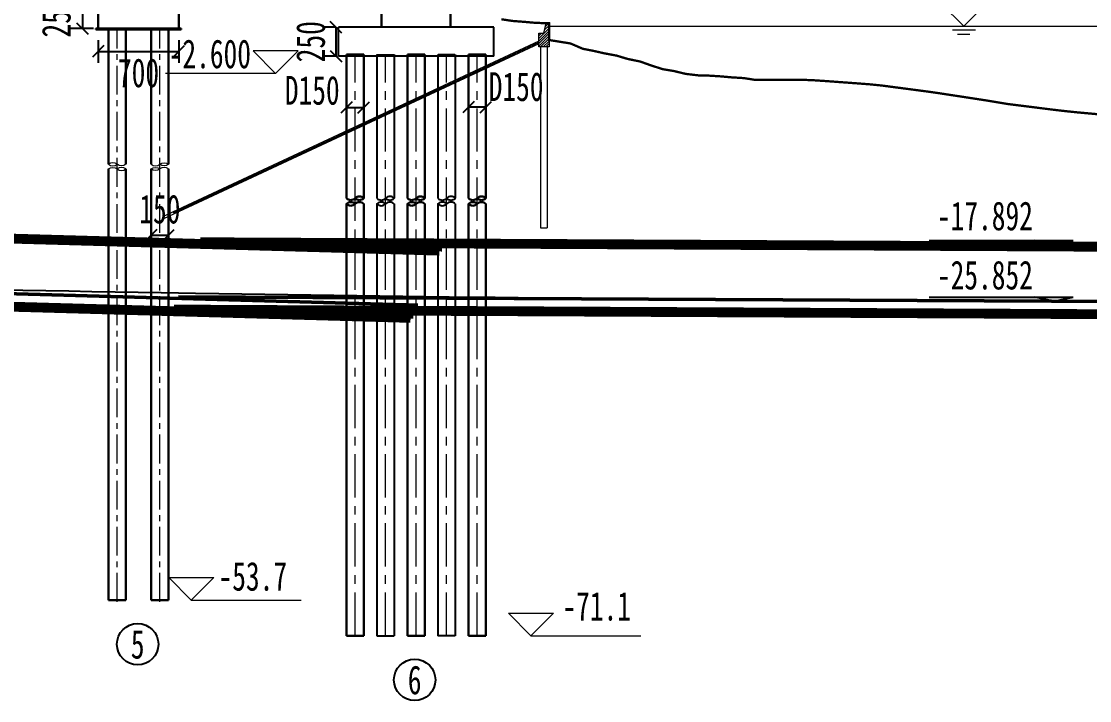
# Model space of a CAD drawing. Header units: millimetres. Extents: x 4628 to 974470, y 12613 to 383573.
# Drawn here: x 447417 to 540164, y 252136 to 311065 of the extents above; entities that cross this region are included whole.
import ezdxf
from ezdxf.enums import TextEntityAlignment as Align

# ---------------------------------------------------------------- set-up
doc = ezdxf.new("R2010")
doc.units = ezdxf.units.MM
for name, pattern in [('CENTER', [2, 1.25, -0.25, 0.25, -0.25]), ('CORNER DETAIL$0$HIDDEN', [0.375, 0.25, -0.125]), ('DASHED', [0.75, 0.5, -0.25])]:
    doc.linetypes.add(name, pattern=pattern)
doc.layers.add('KbhPdxSqx', color=88, linetype='Continuous')
doc.layers.add('纵_地面线', color=30, linetype='Continuous')
for name, color, linetype, lineweight in [('KbhZdmPdx', 1, 'Continuous', 50), ('总 河堤', 6, 'Continuous', 15), ('文字', 7, 'Continuous', 15), ('标注', 3, 'Continuous', 18), ('桥 中心线', 5, 'CENTER', 15), ('桥 构造粗实', 1, 'Continuous', 30), ('桥 构造细虚', 6, 'Continuous', 15), ('桥 标高', 4, 'Continuous', 15), ('短虚线', 3, 'DASHED', 15), ('粗线', 3, 'Continuous', 25)]:
    doc.layers.add(name, color=color, linetype=linetype, lineweight=lineweight)
doc.styles.get("Standard").update_dxf_attribs({"font": ''})
doc.styles.add('仿宋字', font='', dxfattribs={"width": 0.7})
doc.styles.get('Standard').set_extended_font_data('SimSun')
doc.styles.get('仿宋字').set_extended_font_data('仿宋_GB2312')
doc.dimstyles.new('750', dxfattribs={"dimscale": 0, "dimtxt": 2.5, "dimasz": 1, "dimexe": 1, "dimexo": 1, "dimgap": 0, "dimtad": 0, "dimdec": 0, "dimlfac": 0.1, "dimrnd": 0.1, "dimzin": 12, "dimdsep": 46, "dimtxsty": '仿宋字', "dimblk": 'OBLIQUE', "dimcen": -1, "dimclrd": 256, "dimclre": 256, "dimclrt": 256, "dimadec": 4, "dimazin": 0, "dimtp": 2, "dimtm": 3, "dimtfac": 0.5, "dimtdec": 0, "dimtmove": 2, "dimatfit": 3, "dimldrblk": 'OBLIQUE', "dimfxl": 3, "dimfxlon": 1, "dimtvp": 0.7, "dimtolj": 1, "dimtzin": 12, "dimarcsym": 0})

# ---------------------------------------------------------------- blocks, each defined once
blk = doc.blocks.new('左堤岸')
at = {"layer": '总 河堤'}
h = blk.add_hatch(dxfattribs=at)
h.set_pattern_fill('ANSI31', color=256, scale=0.05, style=0)
h.paths.add_polyline_path([(0, 1.25), (-0.25, 1.25), (-0.45, 0.4), (-0.9, 0.4), (-0.9, -0.42), (0, 0)])
h.paths.add_polyline_path([(0, 0), (-0.9, -0.42), (-0.9, -0.8), (0, -0.8)])
for p, q in [((-0.45, 0.4), (-0.25, 1.25)), ((0, 1.25), (-0.25, 1.25)), ((0, 1.25), (0, -0.8)), ((-0.9, -0.8), (-0.9, 0.4)), ((-0.9, 0.4), (-0.45, 0.4)), ((0, -0.8), (-0.9, -0.8)), ((-0.75, -0.8), (-0.75, -16.5)), ((-0.15, -0.8), (-0.15, -16.5)), ((-0.75, -16.5), (-0.15, -16.5))]:
    blk.add_line(p, q, dxfattribs=at)
at = {"layer": '总 河堤', "color": 8}
for p, q in [((-0.9, -0.309), (-33.569, -15.543)), ((-0.9, -0.53), (-33.485, -15.725)), ((-0.9, -0.42), (-32.621, -15.211)), ((-33.569, -15.543), (-33.485, -15.725))]:
    blk.add_line(p, q, dxfattribs=at)
blk = doc.blocks.new('标高')
at = {"layer": '桥 标高'}
for p, q in [((-2000, 2000), (2000, 2000)), ((0, 0), (-2000, 2000)), ((0, 0), (2000, 2000)), ((0, 0), (9796, 0))]:
    blk.add_line(p, q, dxfattribs=at)
blk = doc.blocks.new('水位')
at = {"layer": '桥 标高'}
for p, q in [((-1500, 2027), (1500, 2027)), ((0, 527), (-1500, 2027)), ((0, 527), (1500, 2027)), ((-1631, 527), (19920, 527)), ((-745, 272), (790, 272)), ((-419, 0), (419, 0))]:
    blk.add_line(p, q, dxfattribs=at)
blk = doc.blocks.new('_Oblique')
at = {"color": 0, "linetype": 'ByBlock', "lineweight": -2}
blk.add_line((-0.5, -0.5), (0.5, 0.5), dxfattribs=at)
blk = doc.blocks.new('*D98')
at = {"layer": 'Defpoints', "color": 0}
for p in [(454666, 312449), (452711, 310449), (454666, 310449)]:
    blk.add_point(p, dxfattribs=at)
at = {"layer": '标注', "lineweight": -2}
for p, q in [((453666, 312449), (451711, 312449)), ((452711, 312449), (452711, 310449)), ((453666, 310449), (451711, 310449))]:
    blk.add_line(p, q, dxfattribs=at)
at = {"layer": '标注', "lineweight": -2, "xscale": 1000.0000020837, "yscale": 1000.0000020837, "zscale": 1000.0000020837}
for p, rotation in [((452711, 312449), 90), ((452711, 310449), 270)]:
    blk.add_blockref('_Oblique', p, dxfattribs=dict(at, rotation=rotation))
at = {"layer": '标注', "insert": (450461, 311449), "char_height": 2500, "attachment_point": 5, "rotation": 90, "style": '仿宋字'}
blk.add_mtext('\\A1;250', dxfattribs=at)
blk = doc.blocks.new('*D99')
at = {"layer": 'Defpoints', "color": 0}
for p in [(454089, 310449), (461089, 310449), (461089, 308458)]:
    blk.add_point(p, dxfattribs=at)
at = {"layer": '标注', "lineweight": -2}
for p, q in [((454089, 309449), (454089, 307458)), ((461089, 309449), (461089, 307458)), ((454089, 308458), (461089, 308458))]:
    blk.add_line(p, q, dxfattribs=at)
at = {"layer": '标注', "lineweight": -2, "xscale": 1000.0000020837, "yscale": 1000.0000020837, "zscale": 1000.0000020837, "rotation": 180}
blk.add_blockref('_Oblique', (454089, 308458), dxfattribs=at)
at = {"layer": '标注', "lineweight": -2, "xscale": 1000.0000020837, "yscale": 1000.0000020837, "zscale": 1000.0000020837}
blk.add_blockref('_Oblique', (461089, 308458), dxfattribs=at)
at = {"layer": '标注', "insert": (457589, 306585), "char_height": 2500, "attachment_point": 5, "style": '仿宋字'}
blk.add_mtext('\\A1;700', dxfattribs=at)
blk = doc.blocks.new('*D100')
at = {"layer": 'Defpoints', "color": 0}
for p in [(460189, 292514), (458689, 291626), (460189, 291626)]:
    blk.add_point(p, dxfattribs=at)
at = {"layer": '标注', "lineweight": -2}
for p, q in [((458689, 292514), (458689, 293514)), ((460189, 292514), (460189, 293514)), ((458689, 292514), (460189, 292514))]:
    blk.add_line(p, q, dxfattribs=at)
at = {"layer": '标注', "lineweight": -2, "xscale": 1000.0000020837, "yscale": 1000.0000020837, "zscale": 1000.0000020837, "rotation": 180}
blk.add_blockref('_Oblique', (458689, 292514), dxfattribs=at)
at = {"layer": '标注', "lineweight": -2, "xscale": 1000.0000020837, "yscale": 1000.0000020837, "zscale": 1000.0000020837}
blk.add_blockref('_Oblique', (460189, 292514), dxfattribs=at)
at = {"layer": '标注', "insert": (459439, 294764), "char_height": 2500, "attachment_point": 5, "style": '仿宋字'}
blk.add_mtext('\\A1;150', dxfattribs=at)
blk = doc.blocks.new('*D106')
at = {"layer": 'Defpoints', "color": 0}
for p in [(475689, 310549), (474727, 308049), (474938, 308049)]:
    blk.add_point(p, dxfattribs=at)
at = {"layer": '标注', "lineweight": -2}
for p, q in [((474727, 310549), (473727, 310549)), ((474727, 310549), (474727, 308049)), ((474727, 308049), (473727, 308049))]:
    blk.add_line(p, q, dxfattribs=at)
at = {"layer": '标注', "lineweight": -2, "xscale": 1000.0000020837, "yscale": 1000.0000020837, "zscale": 1000.0000020837}
for p, rotation in [((474727, 310549), 90), ((474727, 308049), 270)]:
    blk.add_blockref('_Oblique', p, dxfattribs=dict(at, rotation=rotation))
at = {"layer": '标注', "insert": (472538, 309299), "char_height": 2500, "attachment_point": 5, "rotation": 90, "style": '仿宋字'}
blk.add_mtext('\\A1;250', dxfattribs=at)
blk = doc.blocks.new('*D107')
at = {"layer": 'Defpoints', "color": 0}
for p in [(475639, 303707), (477139, 303599), (477139, 303599)]:
    blk.add_point(p, dxfattribs=at)
at = {"layer": '标注', "lineweight": -2}
for p, q in [((475639, 303599), (475639, 302599)), ((475639, 303599), (477139, 303599)), ((477139, 302599), (477139, 302599))]:
    blk.add_line(p, q, dxfattribs=at)
at = {"layer": '标注', "lineweight": -2, "xscale": 1000, "yscale": 1000, "zscale": 1000, "rotation": 180}
blk.add_blockref('_Oblique', (475639, 303599), dxfattribs=at)
at = {"layer": '标注', "lineweight": -2, "xscale": 1000, "yscale": 1000, "zscale": 1000}
blk.add_blockref('_Oblique', (477139, 303599), dxfattribs=at)
at = {"layer": '标注', "insert": (472670, 305067), "char_height": 2500, "attachment_point": 5, "style": '仿宋字'}
blk.add_mtext('\\A1;D150', dxfattribs=at)
blk = doc.blocks.new('*D108')
at = {"layer": 'Defpoints', "color": 0}
for p in [(486239, 303622), (486239, 303622), (487739, 303730)]:
    blk.add_point(p, dxfattribs=at)
at = {"layer": '标注', "lineweight": -2}
for p, q in [((487739, 303622), (486239, 303622)), ((487739, 303622), (487739, 302622)), ((486239, 302622), (486239, 302622))]:
    blk.add_line(p, q, dxfattribs=at)
at = {"layer": '标注', "lineweight": -2, "xscale": 1000, "yscale": 1000, "zscale": 1000, "rotation": 180}
blk.add_blockref('_Oblique', (486239, 303622), dxfattribs=at)
at = {"layer": '标注', "lineweight": -2, "xscale": 1000, "yscale": 1000, "zscale": 1000}
blk.add_blockref('_Oblique', (487739, 303622), dxfattribs=at)
at = {"layer": '标注', "insert": (490370, 305386), "char_height": 2500, "attachment_point": 5, "style": '仿宋字'}
blk.add_mtext('\\A1;D150', dxfattribs=at)
blk = doc.blocks.new('ditie')
at = {"color": 6}
for points in [[(266110.152, 123250.997), (266122.665, 123250.997)], [(266120.981, 123249.314), (266119.297, 123250.997)], [(266120.981, 123249.314), (266122.665, 123250.997)], [(266110.152, 123226.44), (266122.665, 123226.44)], [(266120.981, 123224.756), (266119.297, 123226.44)], [(266120.981, 123224.756), (266122.665, 123226.44)]]:
    blk.add_lwpolyline(points, dxfattribs=at)
at = {"layer": 'KbhPdxSqx', "lineweight": -3}
blk.add_lwpolyline([(266029.481, 123229.708), (266031.481, 123229.514), (266033.481, 123229.324), (266035.481, 123229.138), (266037.481, 123228.956), (266039.481, 123228.778), (266041.481, 123228.604), (266043.481, 123228.434), (266044.981, 123228.309), (266046.481, 123228.186), (266048.481, 123228.026), (266050.481, 123227.87), (266052.481, 123227.718), (266054.481, 123227.57), (266056.481, 123227.426), (266058.481, 123227.286), (266060.481, 123227.15), (266062.481, 123227.018), (266064.481, 123226.89), (266066.481, 123226.766), (266068.481, 123226.646), (266070.481, 123226.53), (266072.481, 123226.418), (266074.481, 123226.31), (266076.481, 123226.206), (266078.481, 123226.106), (266080.481, 123226.01), (266082.481, 123225.918), (266084.481, 123225.83), (266086.481, 123225.746), (266088.481, 123225.666), (266090.481, 123225.59), (266092.481, 123225.518), (266094.481, 123225.45), (266096.481, 123225.386), (266098.481, 123225.326), (266100.481, 123225.27), (266102.481, 123225.218)], dxfattribs=at)
at = {"layer": 'KbhZdmPdx'}
for p, q in [((265725.764, 123270.612), (266065.764, 123223.012)), ((266044.981, 123226.656), (266264.981, 123221.156))]:
    blk.add_line(p, q, dxfattribs=at)
at = {"layer": 'KbhZdmPdx', "color": 5, "linetype": 'CORNER DETAIL$0$HIDDEN', "ltscale": 0.01, "const_width": 0.5}
for points in [[(265727.481, 123295.161), (266067.878, 123247.505)], [(265727.239, 123293.428), (266067.636, 123245.772)], [(265725.46, 123265.909), (266065.378, 123218.32)], [(265725.217, 123264.176), (266065.136, 123216.587)], [(266046.896, 123251.166), (266264.833, 123245.717)], [(266046.853, 123249.416), (266264.789, 123243.968)], [(266044.595, 123221.964), (266265.02, 123216.454)], [(266044.551, 123220.215), (266264.977, 123214.704)]]:
    blk.add_lwpolyline(points, dxfattribs=at)

msp = doc.modelspace()

# ---------------------------------------------------------------- linework, layer by layer
for centre in [(457513.8, 257030.1), (481563.8, 253935.7), (481563.8, 253935.7)]:
    msp.add_circle(centre, 1800)
at = {"layer": '标注', "color": 8}
msp.add_line((493229.7, 310649.4), (671171.7, 310649.4), dxfattribs=at)
at = {"layer": '桥 中心线', "ltscale": 2000}
for p, q in [((455738.7, 260717), (455738.7, 310449.4)), ((459438.7, 260717), (459438.7, 310449.4))]:
    msp.add_line(p, q, dxfattribs=at)
at = {"layer": '桥 中心线', "color": 5, "ltscale": 3000}
for p, q in [((476388.7, 257769.8), (476388.7, 308199.4)), ((479038.7, 257769.8), (479038.7, 308199.4)), ((481688.7, 257769.8), (481688.7, 308199.4)), ((484338.7, 257769.8), (484338.7, 308199.4)), ((486988.7, 257769.8), (486988.7, 308199.4))]:
    msp.add_line(p, q, dxfattribs=at)
at = {"layer": '桥 构造粗实'}
for p, q in [((478688.7, 310549.4), (478688.7, 315710.2)), ((484688.7, 310549.4), (484688.7, 315710.2)), ((454088.7, 310449.4), (454088.7, 312449.4)), ((461088.7, 310449.4), (461088.7, 312449.4)), ((453888.7, 310449.4), (461288.7, 310449.4)), ((453888.7, 310349.4), (453888.7, 310449.4)), ((453888.7, 310349.4), (461288.7, 310349.4)), ((453988.7, 310449.4), (460438.7, 310449.4)), ((454988.7, 298668.3), (454988.7, 310449.4)), ((456488.7, 298668.3), (456488.7, 310449.4)), ((458688.7, 298668.3), (458688.7, 310449.4)), ((460188.7, 298668.3), (460188.7, 310449.4)), ((461288.7, 310349.4), (461288.7, 310449.4)), ((454988.7, 260864.2), (454988.7, 298260.3)), ((456488.7, 260864.2), (456488.7, 298260.3)), ((458688.7, 260864.2), (458688.7, 298260.3)), ((460188.7, 260864.2), (460188.7, 298260.3)), ((456488.7, 260864.2), (454988.7, 260864.2)), ((458688.7, 260864.2), (460188.7, 260864.2))]:
    msp.add_line(p, q, dxfattribs=at)
at = {"layer": '桥 构造粗实', "color": 8}
for p, q in [((475638.7, 308199.4), (475638.7, 295721)), ((475638.7, 308199.4), (477138.7, 308199.4)), ((477138.7, 308199.4), (477138.7, 295721)), ((480938.7, 308199.4), (480938.7, 295721)), ((480938.7, 308199.4), (482438.7, 308199.4)), ((482438.7, 308199.4), (482438.7, 295721)), ((486238.7, 308199.4), (486238.7, 295721)), ((487738.7, 308199.4), (486238.7, 308199.4)), ((487738.7, 308199.4), (487738.7, 295721)), ((475638.7, 295230), (475638.7, 257769.8)), ((477138.7, 295230), (477138.7, 257769.8)), ((480938.7, 295230), (480938.7, 257769.8)), ((482438.7, 295230), (482438.7, 257769.8)), ((486238.7, 295230), (486238.7, 257769.8)), ((487738.7, 295230), (487738.7, 257769.8)), ((475638.7, 257769.8), (477138.7, 257769.8)), ((480938.7, 257769.8), (482438.7, 257769.8)), ((487738.7, 257769.8), (486238.7, 257769.8))]:
    msp.add_line(p, q, dxfattribs=at)
for points in [[(475638.7, 295721, 0.4142136), (476388.7, 295721, 0.4142136), (477138.7, 295721, 0.4142136), (476388.7, 295721)], [(480938.7, 295721, 0.4142136), (481688.7, 295721, 0.4142136), (482438.7, 295721, 0.4142136), (481688.7, 295721)], [(486238.7, 295721, 0.4142136), (486988.7, 295721, 0.4142136), (487738.7, 295721, 0.4142136), (486988.7, 295721)], [(477138.7, 295230, 0.4142136), (476388.7, 295230, 0.4142136), (475638.7, 295230, 0.4142136), (476388.7, 295230)], [(482438.7, 295230, 0.4142136), (481688.7, 295230, 0.4142136), (480938.7, 295230, 0.4142136), (481688.7, 295230)], [(487738.7, 295230, 0.4142136), (486988.7, 295230, 0.4142136), (486238.7, 295230, 0.4142136), (486988.7, 295230)]]:
    msp.add_lwpolyline(points, format="xyb", dxfattribs=at)
at = {"layer": '桥 构造细虚'}
for points in [[(456488.7, 298668.3, -0.3328), (455738.7, 298668.3, 0.3264), (454988.7, 298668.3, 0.3328), (455738.7, 298668.3, 0.416)], [(458688.7, 298668.3, 0.3328), (459438.7, 298668.3, -0.3264), (460188.7, 298668.3, -0.3328), (459438.7, 298668.3, -0.416)], [(454988.7, 298260.3, -0.3328), (455738.7, 298260.3, 0.3264), (456488.7, 298260.3, 0.3328), (455738.7, 298260.3, 0.416)], [(460188.7, 298260.3, 0.3328), (459438.7, 298260.3, -0.3264), (458688.7, 298260.3, -0.3328), (459438.7, 298260.3, -0.416)]]:
    msp.add_lwpolyline(points, format="xyb", dxfattribs=at)
at = {"layer": '短虚线', "color": 4, "ltscale": 2.5}
for p, q in [((478288.7, 308199.4), (479788.7, 308199.4)), ((478288.7, 308199.4), (479788.7, 308199.4)), ((485088.7, 308199.4), (483588.7, 308199.4)), ((485088.7, 308199.4), (483588.7, 308199.4))]:
    msp.add_line(p, q, dxfattribs=at)
at = {"layer": '粗线'}
for p, q in [((488439.3, 310549.4), (474938.1, 310549.4)), ((474938.1, 308049.4), (474938.1, 310549.4)), ((488439.3, 308049.4), (488439.3, 310549.4)), ((488439.3, 308049.4), (474938.1, 308049.4)), ((478288.7, 308199.4), (478288.7, 295721)), ((479788.7, 308199.4), (479788.7, 295721)), ((483588.7, 308199.4), (483588.7, 295721)), ((485088.7, 308199.4), (485088.7, 295721)), ((478288.7, 295230), (478288.7, 257769.8)), ((479788.7, 295230), (479788.7, 257769.8)), ((483588.7, 295230), (483588.7, 257769.8)), ((485088.7, 295230), (485088.7, 257769.8)), ((478288.7, 257769.8), (479788.7, 257769.8)), ((485088.7, 257769.8), (483588.7, 257769.8))]:
    msp.add_line(p, q, dxfattribs=at)
for points in [[(478288.7, 295721, 0.4142136), (479038.7, 295721, 0.4142136), (479788.7, 295721, 0.4142136), (479038.7, 295721)], [(483588.7, 295721, 0.4142136), (484338.7, 295721, 0.4142136), (485088.7, 295721, 0.4142136), (484338.7, 295721)], [(479788.7, 295230, 0.4142136), (479038.7, 295230, 0.4142136), (478288.7, 295230, 0.4142136), (479038.7, 295230)], [(485088.7, 295230, 0.4142136), (484338.7, 295230, 0.4142136), (483588.7, 295230, 0.4142136), (484338.7, 295230)]]:
    msp.add_lwpolyline(points, format="xyb", dxfattribs=at)
at = {"layer": '纵_地面线', "color": 5, "const_width": 200, "flags": 128}
msp.add_lwpolyline([(489088.6, 311246.9), (490078.5, 311100.3), (491072.8, 311024.8), (492039.4, 310938.7), (493229.7, 310899.4), (493229.7, 309449.4), (495088.8, 309149.4), (496177, 308682.6), (497025.4, 308520.3), (497995.8, 308300.5), (499088.6, 308095.9), (500056.6, 307805.3), (501135.1, 307584.5), (502039.4, 307260.5), (503097.2, 306919.6), (504103.8, 306749.1), (505088.8, 306510.4), (506229.7, 306376.8), (507004.7, 306364.4), (508121, 306295.9), (509088.6, 306207.8), (510148.2, 306144.1), (511088.8, 305993.4), (512088.8, 305995.4), (513088.8, 305996.4), (514088.8, 305998.4), (515088.8, 305997.4), (516088.8, 305965.4), (517088.8, 305898.4), (518088.8, 305826.4), (519088.8, 305753.4), (520088.8, 305680.4), (521088.8, 305602.4), (522088.8, 305503.4), (523088.8, 305371.4), (524088.8, 305240.4), (525088.8, 305108.4), (526088.8, 304976.4), (527088.8, 304833.4), (528088.8, 304681.4), (529088.8, 304528.4), (530088.8, 304375.4), (531088.8, 304221.4), (532088.8, 304057.4), (533088.8, 303891.4), (534088.8, 303766.4), (535088.8, 303641.4), (536088.8, 303515.4), (537088.8, 303390.4), (538088.8, 303275.4), (539088.8, 303172.4), (540088.8, 303081.4), (541088.8, 302989.4)], dxfattribs=at)

# ---------------------------------------------------------------- block references
at = {"xscale": 1000, "yscale": 200}
msp.add_blockref('ditie', (-265583934.2, -24358153.6), dxfattribs=at)
at = {"layer": '总 河堤', "xscale": 1000, "yscale": 1000, "zscale": 1000}
msp.add_blockref('左堤岸', (493229.7, 309649.4), dxfattribs=at)
at = {"layer": '标注', "xscale": 1.300052002086886, "yscale": 1.300052002086886, "zscale": 1.300052002086886}
msp.add_blockref('水位', (529231.8, 309964.6), dxfattribs=at)
at = {"layer": '桥 标高'}
for p, xscale, yscale, zscale in [((469485.5, 306549.4), -0.9750390015615266, 0.9750390015597076, 0.9750390015600624), ((462166.9, 260864.2), 0.9750390015542508, 0.9750390015542508, 0.9750390015542508), ((491658.3, 257769.8), 0.9750390015542508, 0.9750390015542508, 0.9750390015542508)]:
    msp.add_blockref('标高', p, dxfattribs=dict(at, xscale=xscale, yscale=yscale, zscale=zscale))

# ---------------------------------------------------------------- texts
at = {"layer": '文字', "width": 0.7}
for s, p in [('5', (457513.8, 257030.1)), ('6', (481563.8, 253935.7)), ('6', (481563.8, 253935.7))]:
    msp.add_text(s, height=2500, rotation=0.000002, dxfattribs=at).set_placement(p, align=Align.MIDDLE_CENTER)
at = {"layer": '桥 标高', "char_height": 2500, "style": '仿宋字'}
for s, width, insert, attachment_point in [('-2.600', 4194.053, (460210.9, 309500.2), 1), ('-17.892', 5169.798, (535237.2, 295442.4), 3), ('-25.852', 5169.798, (535237.2, 290309.6), 3), ('-53.7', 5169.798, (470484.6, 264176.4), 3), ('-71.1', 5130.973, (494388.8, 261586.3), 1)]:
    msp.add_mtext_dynamic_manual_height_columns(s, width=width, gutter_width=12.5, heights=[0], dxfattribs=dict(at, insert=insert, attachment_point=attachment_point))

# ---------------------------------------------------------------- dimensions: what is measured, and where the dimension line sits
at = {"layer": '标注'}
dim = msp.add_linear_dim(base=(452710.5, 310449.4), p1=(454666, 312449.4), p2=(454666, 310449.4), angle=90, text='250', dimstyle='750', override={"dimscale": 1000.000002, "dimfxl": 2}, dxfattribs=at)
dim.commit()
dim.dimension.update_dxf_attribs({"geometry": '*D98', "text_midpoint": (450460.5, 311449.4)})
dim = msp.add_linear_dim(base=(474726.8, 308049.4), p1=(475688.7, 310549.4), p2=(474938.1, 308049.4), angle=90, dimstyle='750', override={"dimscale": 1000.000002, "dimfxl": 2}, dxfattribs=at)
dim.commit()
dim.dimension.update_dxf_attribs({"geometry": '*D106', "text_midpoint": (472537.6, 309299.4)})
dim = msp.add_linear_dim(base=(461088.7, 308458.1), p1=(454088.7, 310449.4), p2=(461088.7, 310449.4), dimstyle='750', override={"dimscale": 1000.000002, "dimfxl": 2}, dxfattribs=at)
dim.commit()
dim.dimension.update_dxf_attribs({"geometry": '*D99', "text_midpoint": (457588.7, 306585.2), "dimtype": 160})
dim = msp.add_linear_dim(base=(486238.7, 303622.4), p1=(487738.7, 303730.4), p2=(486238.7, 303622.4), angle=180, text='D150', dimstyle='750', override={"dimscale": 1000, "dimlfac": 1, "dimtxsty": '仿宋字', "dimfxl": 2}, dxfattribs=at)
dim.commit()
dim.dimension.update_dxf_attribs({"geometry": '*D108', "text_midpoint": (490369.7, 305386.1), "dimtype": 160})
dim = msp.add_linear_dim(base=(477138.7, 303599.2), p1=(475638.7, 303707.1), p2=(477138.7, 303599.2), text='D150', dimstyle='750', override={"dimscale": 1000, "dimlfac": 1, "dimtxsty": '仿宋字', "dimfxl": 2}, dxfattribs=at)
dim.commit()
dim.dimension.update_dxf_attribs({"geometry": '*D107', "text_midpoint": (472670.1, 305067.1), "dimtype": 160})
dim = msp.add_linear_dim(base=(460188.7, 292514), p1=(458688.7, 291626), p2=(460188.7, 291626), dimstyle='750', override={"dimscale": 1000.000002, "dimfxl": 2}, dxfattribs=at)
dim.commit()
dim.dimension.update_dxf_attribs({"geometry": '*D100', "text_midpoint": (459438.7, 294764)})

doc.saveas('drawing.dxf')
